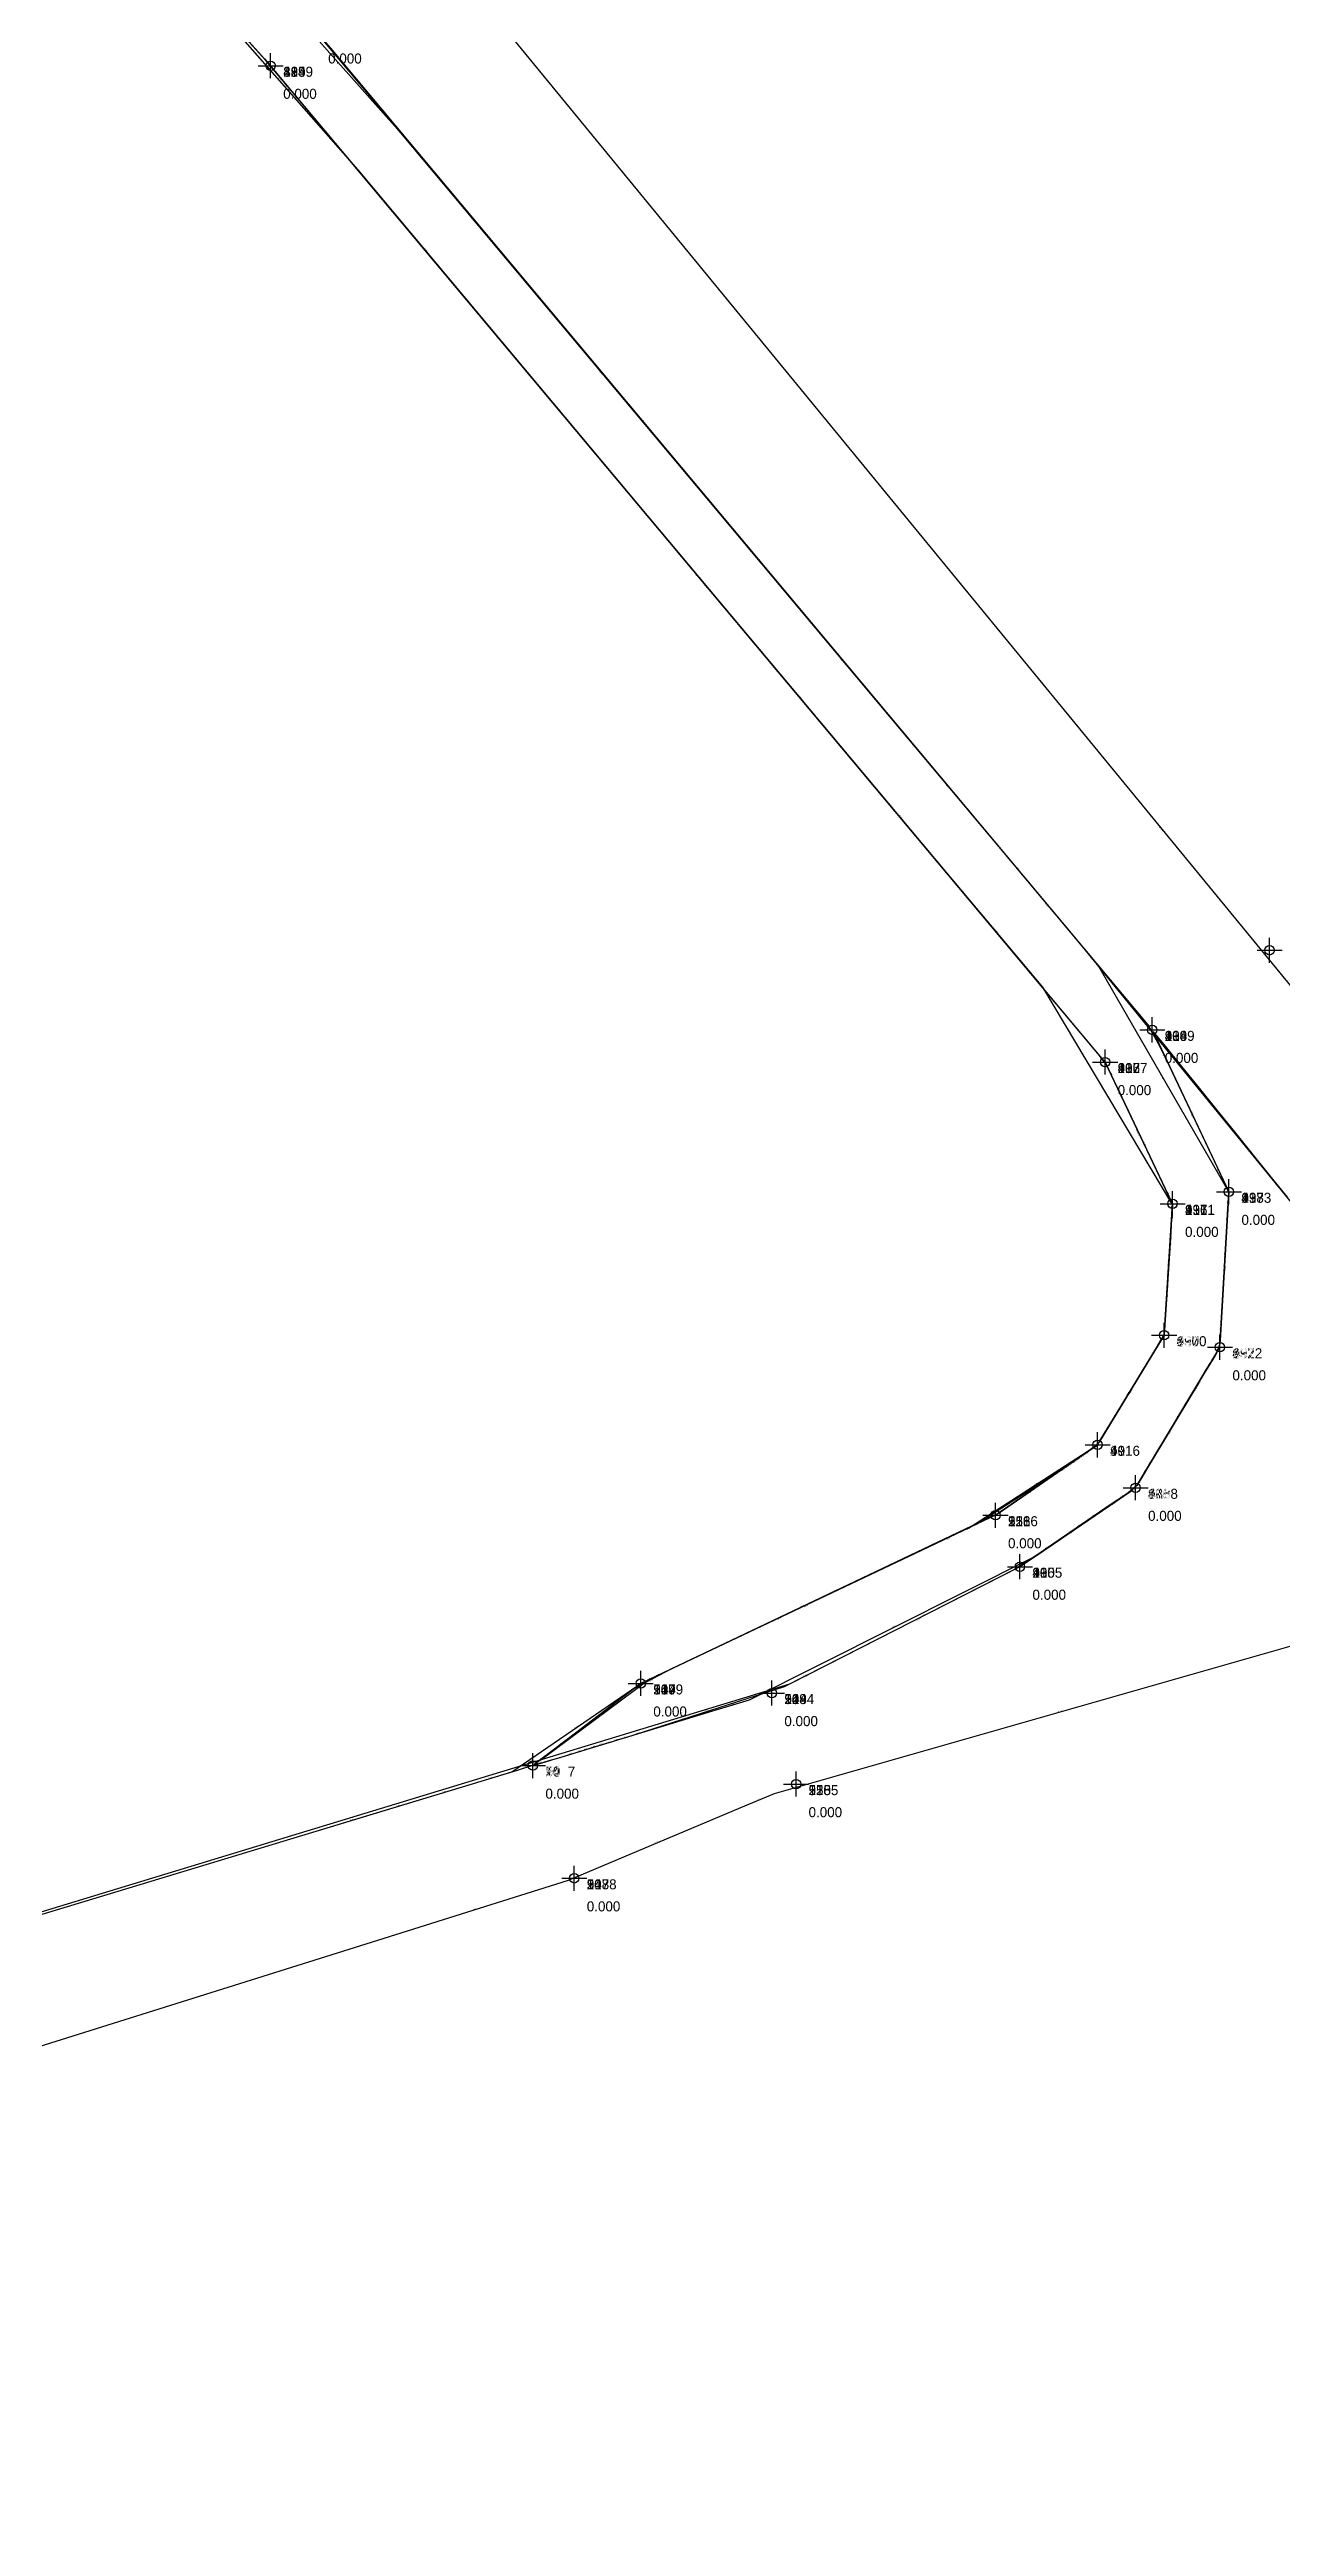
# Model space of a CAD drawing. Header units: metres. Extents: x 581016 to 32581287, y 5319908 to 5321142.
# Drawn here: x 582078.2 to 582176.6, y 5320311.9 to 5320509.6 of the extents above; entities that cross this region are included whole.
import ezdxf
from ezdxf.enums import TextEntityAlignment as Align

# ---------------------------------------------------------------- set-up
doc = ezdxf.new("R2010")
doc.units = ezdxf.units.M
doc.header["$PDMODE"] = 2
doc.header["$PDSIZE"] = 1
for name, color, linetype in [('EdgeLengths', 7, 'Continuous'), ('Flurstuecksgrenzedxf', 7, 'Continuous'), ('Grenzpunktdxf', 7, 'Continuous'), ('PointHeights', 7, 'Continuous'), ('PointNames', 7, 'Continuous'), ('UmringLandwAckerlanddxf', 7, 'Continuous'), ('UmringPStrassenverkehrdxf', 7, 'Continuous'), ('UmringspolygonWegdxf', 7, 'Continuous')]:
    doc.layers.add(name, color=color, linetype=linetype)

msp = doc.modelspace()

# ---------------------------------------------------------------- linework, layer by layer
at = {"layer": 'Flurstuecksgrenzedxf', "color": 178}
for points in [[(582277.44, 5320307.37), (582264.85, 5320326.22), (582262.14, 5320330.07), (582244.59, 5320354.14), (582221.24, 5320381.35), (582112.94, 5320513.27), (582106.28, 5320520.91), (582085.63, 5320542.46), (582081.5, 5320546.77), (582018.3, 5320605.03), (581995.8, 5320627.56), (581981.43, 5320644.83), (581909.57, 5320731.18)], [(582277.44, 5320307.37), (582264.85, 5320326.22), (582262.14, 5320330.07), (582244.59, 5320354.14), (582221.24, 5320381.35), (582112.94, 5320513.27), (582106.28, 5320520.91), (582085.63, 5320542.46), (582081.5, 5320546.77), (582018.3, 5320605.03), (581995.8, 5320627.56), (581981.43, 5320644.83), (581909.57, 5320731.18)], [(581904.67, 5320719.13), (581976.99, 5320633.09), (581991.45, 5320615.88), (582005.59, 5320601.49), (582008.39, 5320598.65), (582073.61, 5320538.46), (582075.39, 5320536.69), (582084.28, 5320527.85), (582086.42, 5320525.52), (582097.5, 5320513.32), (582100.64, 5320509.75), (582150.34, 5320450.35), (582160.28, 5320438.47), (582235.11, 5320346.76), (582237.93, 5320342.94), (582254.05, 5320321), (582271.38, 5320294.49)], [(581904.67, 5320719.13), (581976.99, 5320633.09), (581991.45, 5320615.88), (582005.59, 5320601.49), (582008.39, 5320598.65), (582073.61, 5320538.46), (582075.39, 5320536.69), (582084.28, 5320527.85), (582086.42, 5320525.52), (582097.5, 5320513.32), (582100.64, 5320509.75), (582150.34, 5320450.35), (582160.28, 5320438.47), (582235.11, 5320346.76), (582237.93, 5320342.94), (582254.05, 5320321), (582271.38, 5320294.49)], [(582093.14, 5320511.37), (582095.37, 5320508.89), (582142.15, 5320453.07), (582149.81, 5320443.92), (582157.47, 5320434.78), (582167.83, 5320417.37), (582167.8, 5320416.84), (582167.76, 5320416.3), (582167.73, 5320415.76), (582167.7, 5320415.23), (582167.66, 5320414.69), (582167.63, 5320414.16), (582167.59, 5320413.62), (582167.17, 5320407), (582161.98, 5320398.45), (582161.57, 5320398.05), (582161.11, 5320397.73), (582160.64, 5320397.41), (582160.17, 5320397.08), (582159.7, 5320396.76), (582159.23, 5320396.44), (582153.76, 5320392.67), (582149.56, 5320390.66), (582127.85, 5320380.36), (582124.83, 5320378.76), (582119.28, 5320374.54), (582119.02, 5320374.34), (582118.75, 5320374.14), (582118.49, 5320373.93), (582118.22, 5320373.73), (582117.96, 5320373.53), (582117.7, 5320373.33), (582117.43, 5320373.13), (582117.17, 5320372.93), (582116.9, 5320372.73), (582117.12, 5320372.74), (582117.71, 5320372.92), (582118.29, 5320373.1), (582118.87, 5320373.27), (582131.16, 5320377), (582134.08, 5320377.89), (582156.89, 5320389.36), (582158.31, 5320390.33), (582164.5, 5320394.55), (582164.99, 5320394.99), (582165.38, 5320395.63), (582165.76, 5320396.28), (582166.15, 5320396.92), (582166.54, 5320397.57), (582166.93, 5320398.21), (582170.75, 5320404.59), (582171.1, 5320405.17), (582171.44, 5320405.74), (582171.64, 5320406.34), (582171.67, 5320406.98), (582171.71, 5320407.61), (582171.75, 5320408.25), (582171.78, 5320408.88), (582172.19, 5320415.86), (582172.23, 5320416.49), (582172.26, 5320417.13), (582172.3, 5320417.76), (582172.34, 5320418.39), (582172.05, 5320419.05), (582171.74, 5320419.71), (582171.43, 5320420.38), (582167.6, 5320428.47), (582166.89, 5320429.96), (582165.89, 5320431.78), (582117.26, 5320489.89), (582107.02, 5320502.13), (582083.22, 5320528.91)], [(582093.14, 5320511.37), (582095.37, 5320508.89), (582142.15, 5320453.07), (582149.81, 5320443.92), (582157.47, 5320434.78), (582167.83, 5320417.37), (582167.8, 5320416.84), (582167.76, 5320416.3), (582167.73, 5320415.76), (582167.7, 5320415.23), (582167.66, 5320414.69), (582167.63, 5320414.16), (582167.59, 5320413.62), (582167.17, 5320407), (582161.98, 5320398.45), (582161.57, 5320398.05), (582161.11, 5320397.73), (582160.64, 5320397.41), (582160.17, 5320397.08), (582159.7, 5320396.76), (582159.23, 5320396.44), (582153.76, 5320392.67), (582149.56, 5320390.66), (582127.85, 5320380.36), (582124.83, 5320378.76), (582119.28, 5320374.54), (582119.02, 5320374.34), (582118.75, 5320374.14), (582118.49, 5320373.93), (582118.22, 5320373.73), (582117.96, 5320373.53), (582117.7, 5320373.33), (582117.43, 5320373.13), (582117.17, 5320372.93), (582116.9, 5320372.73), (582117.12, 5320372.74), (582117.71, 5320372.92), (582118.29, 5320373.1), (582118.87, 5320373.27), (582131.16, 5320377), (582134.08, 5320377.89), (582156.89, 5320389.36), (582158.31, 5320390.33), (582164.5, 5320394.55), (582164.99, 5320394.99), (582165.38, 5320395.63), (582165.76, 5320396.28), (582166.15, 5320396.92), (582166.54, 5320397.57), (582166.93, 5320398.21), (582170.75, 5320404.59), (582171.1, 5320405.17), (582171.44, 5320405.74), (582171.64, 5320406.34), (582171.67, 5320406.98), (582171.71, 5320407.61), (582171.75, 5320408.25), (582171.78, 5320408.88), (582172.19, 5320415.86), (582172.23, 5320416.49), (582172.26, 5320417.13), (582172.3, 5320417.76), (582172.34, 5320418.39), (582172.05, 5320419.05), (582171.74, 5320419.71), (582171.43, 5320420.38), (582167.6, 5320428.47), (582166.89, 5320429.96), (582165.89, 5320431.78), (582117.26, 5320489.89), (582107.02, 5320502.13), (582083.22, 5320528.91)], [(582020, 5320343.33), (582115.56, 5320372.27), (582116.87, 5320372.7), (582117.05, 5320372.84), (582117.23, 5320372.98), (582117.41, 5320373.11), (582126.03, 5320379.5), (582127.22, 5320380.07), (582154, 5320392.83), (582154.34, 5320393.07), (582161.86, 5320398.25), (582166.64, 5320406.13), (582166.72, 5320406.25), (582166.79, 5320406.38), (582166.87, 5320406.5), (582166.94, 5320406.62), (582167.02, 5320406.75), (582167.09, 5320406.87), (582167.17, 5320406.99), (582167.78, 5320416.59), (582167.79, 5320416.74), (582167.8, 5320416.88), (582167.81, 5320417.03), (582167.82, 5320417.18), (582167.83, 5320417.33), (582167.84, 5320417.47), (582167.77, 5320417.63), (582162.76, 5320428.19), (582162.59, 5320428.55), (582161.9, 5320429.47), (582097.93, 5320505.88), (582095.7, 5320508.53), (582081.53, 5320524.25)], [(582020, 5320343.33), (582115.56, 5320372.27), (582116.87, 5320372.7), (582117.05, 5320372.84), (582117.23, 5320372.98), (582117.41, 5320373.11), (582126.03, 5320379.5), (582127.22, 5320380.07), (582154, 5320392.83), (582154.34, 5320393.07), (582161.86, 5320398.25), (582166.64, 5320406.13), (582166.72, 5320406.25), (582166.79, 5320406.38), (582166.87, 5320406.5), (582166.94, 5320406.62), (582167.02, 5320406.75), (582167.09, 5320406.87), (582167.17, 5320406.99), (582167.78, 5320416.59), (582167.79, 5320416.74), (582167.8, 5320416.88), (582167.81, 5320417.03), (582167.82, 5320417.18), (582167.83, 5320417.33), (582167.84, 5320417.47), (582167.77, 5320417.63), (582162.76, 5320428.19), (582162.59, 5320428.55), (582161.9, 5320429.47), (582097.93, 5320505.88), (582095.7, 5320508.53), (582081.53, 5320524.25)], [(582177.01, 5320418.02), (582175.61, 5320419.76), (582174.2, 5320421.5), (582172.8, 5320423.24), (582171.39, 5320424.98), (582169.98, 5320426.72), (582168.58, 5320428.46), (582167.17, 5320430.2), (582166.28, 5320431.25), (582172.34, 5320418.45), (582171.65, 5320406.57), (582171.57, 5320405.96), (582171.23, 5320405.39), (582170.89, 5320404.83), (582170.55, 5320404.26), (582170.21, 5320403.7), (582169.88, 5320403.13), (582169.54, 5320402.57), (582165.76, 5320396.28), (582165.38, 5320395.64), (582165, 5320395.01), (582164.52, 5320394.57), (582164, 5320394.21), (582163.47, 5320393.85), (582162.95, 5320393.5), (582156.85, 5320389.33), (582155.22, 5320388.3), (582140.26, 5320380.67), (582137.27, 5320379.15), (582013.02, 5320341.29)], [(582177.01, 5320418.02), (582175.61, 5320419.76), (582174.2, 5320421.5), (582172.8, 5320423.24), (582171.39, 5320424.98), (582169.98, 5320426.72), (582168.58, 5320428.46), (582167.17, 5320430.2), (582166.28, 5320431.25), (582172.34, 5320418.45), (582171.65, 5320406.57), (582171.57, 5320405.96), (582171.23, 5320405.39), (582170.89, 5320404.83), (582170.55, 5320404.26), (582170.21, 5320403.7), (582169.88, 5320403.13), (582169.54, 5320402.57), (582165.76, 5320396.28), (582165.38, 5320395.64), (582165, 5320395.01), (582164.52, 5320394.57), (582164, 5320394.21), (582163.47, 5320393.85), (582162.95, 5320393.5), (582156.85, 5320389.33), (582155.22, 5320388.3), (582140.26, 5320380.67), (582137.27, 5320379.15), (582013.02, 5320341.29)], [(582028.21, 5320334.77), (582104.4, 5320358.71), (582119.64, 5320363.5), (582133.38, 5320369.29), (582136.06, 5320370.42), (582181.33, 5320383.34)], [(582028.21, 5320334.77), (582104.4, 5320358.71), (582119.64, 5320363.5), (582133.38, 5320369.29), (582136.06, 5320370.42), (582181.33, 5320383.34)]]:
    msp.add_lwpolyline(points, dxfattribs=at)
at = {"layer": 'Grenzpunktdxf', "color": 178}
for centre in [(582095.86, 5320508.35), (582095.86, 5320508.35), (582095.86, 5320508.35), (582095.86, 5320508.35), (582175.59, 5320437.73), (582175.59, 5320437.73), (582175.59, 5320437.73), (582175.59, 5320437.73), (582166.22, 5320431.38), (582166.22, 5320431.38), (582166.22, 5320431.38), (582166.22, 5320431.38), (582162.46, 5320428.81), (582162.46, 5320428.81), (582162.46, 5320428.81), (582162.46, 5320428.81), (582172.34, 5320418.45), (582172.34, 5320418.45), (582172.34, 5320418.45), (582172.34, 5320418.45), (582167.84, 5320417.49), (582167.84, 5320417.49), (582167.84, 5320417.49), (582167.84, 5320417.49), (582167.17, 5320407), (582167.17, 5320407), (582167.17, 5320407), (582167.17, 5320407), (582171.62, 5320406.04), (582171.62, 5320406.04), (582171.62, 5320406.04), (582171.62, 5320406.04), (582161.86, 5320398.25), (582161.86, 5320398.25), (582161.86, 5320398.25), (582161.86, 5320398.25), (582164.89, 5320394.82), (582164.89, 5320394.82), (582164.89, 5320394.82), (582164.89, 5320394.82), (582153.71, 5320392.63), (582153.71, 5320392.63), (582153.71, 5320392.63), (582153.71, 5320392.63), (582155.66, 5320388.52), (582155.66, 5320388.52), (582155.66, 5320388.52), (582155.66, 5320388.52), (582125.4, 5320379.2), (582125.4, 5320379.2), (582125.4, 5320379.2), (582125.4, 5320379.2), (582135.86, 5320378.43), (582135.86, 5320378.43), (582135.86, 5320378.43), (582135.86, 5320378.43), (582116.79, 5320372.64), (582116.79, 5320372.64), (582116.79, 5320372.64), (582116.79, 5320372.64), (582137.79, 5320371.16), (582137.79, 5320371.16), (582137.79, 5320371.16), (582137.79, 5320371.16), (582120.09, 5320363.64), (582120.09, 5320363.64), (582120.09, 5320363.64), (582120.09, 5320363.64)]:
    msp.add_circle(centre, 0.375, dxfattribs=at)
at = {"layer": 'Grenzpunktdxf', "linetype": 'Continuous'}
for p in [(582095.86, 5320508.35), (582095.86, 5320508.35), (582095.86, 5320508.35), (582095.86, 5320508.35), (582175.59, 5320437.73), (582175.59, 5320437.73), (582175.59, 5320437.73), (582175.59, 5320437.73), (582166.22, 5320431.38), (582166.22, 5320431.38), (582166.22, 5320431.38), (582166.22, 5320431.38), (582162.46, 5320428.81), (582162.46, 5320428.81), (582162.46, 5320428.81), (582162.46, 5320428.81), (582167.84, 5320417.49), (582167.84, 5320417.49), (582167.84, 5320417.49), (582167.84, 5320417.49), (582172.34, 5320418.45), (582172.34, 5320418.45), (582172.34, 5320418.45), (582172.34, 5320418.45), (582167.17, 5320407), (582167.17, 5320407), (582167.17, 5320407), (582167.17, 5320407), (582171.62, 5320406.04), (582171.62, 5320406.04), (582171.62, 5320406.04), (582171.62, 5320406.04), (582161.86, 5320398.25), (582161.86, 5320398.25), (582161.86, 5320398.25), (582161.86, 5320398.25), (582164.89, 5320394.82), (582164.89, 5320394.82), (582164.89, 5320394.82), (582164.89, 5320394.82), (582153.71, 5320392.63), (582153.71, 5320392.63), (582153.71, 5320392.63), (582153.71, 5320392.63), (582155.66, 5320388.52), (582155.66, 5320388.52), (582155.66, 5320388.52), (582155.66, 5320388.52), (582125.4, 5320379.2), (582125.4, 5320379.2), (582125.4, 5320379.2), (582125.4, 5320379.2), (582135.86, 5320378.43), (582135.86, 5320378.43), (582135.86, 5320378.43), (582135.86, 5320378.43), (582116.79, 5320372.64), (582116.79, 5320372.64), (582116.79, 5320372.64), (582116.79, 5320372.64), (582137.79, 5320371.16), (582137.79, 5320371.16), (582137.79, 5320371.16), (582137.79, 5320371.16), (582120.09, 5320363.64), (582120.09, 5320363.64), (582120.09, 5320363.64), (582120.09, 5320363.64)]:
    msp.add_point(p, dxfattribs=at)
at = {"layer": 'UmringLandwAckerlanddxf', "color": 178}
msp.add_lwpolyline([(582022.91, 5320344.21), (582100.36, 5320367.66), (582104.05, 5320368.78), (582107.74, 5320369.9), (582111.43, 5320371.02), (582115.11, 5320372.13), (582125.17, 5320379.03), (582126.72, 5320379.83), (582149.56, 5320390.66), (582151.63, 5320391.65), (582161.86, 5320398.25), (582166.66, 5320406.16), (582166.79, 5320406.38), (582166.92, 5320406.59), (582167.05, 5320406.81), (582167.17, 5320407.02), (582167.19, 5320407.28), (582167.2, 5320407.54), (582167.22, 5320407.79), (582167.84, 5320417.49), (582162.46, 5320428.81), (582098.97, 5320504.64), (582095.47, 5320508.78), (582080.64, 5320525.17)], dxfattribs=at)
msp.add_lwpolyline([(582022.91, 5320344.21), (582100.36, 5320367.66), (582104.05, 5320368.78), (582107.74, 5320369.9), (582111.43, 5320371.02), (582115.11, 5320372.13), (582125.17, 5320379.03), (582126.72, 5320379.83), (582149.56, 5320390.66), (582151.63, 5320391.65), (582161.86, 5320398.25), (582166.66, 5320406.16), (582166.79, 5320406.38), (582166.92, 5320406.59), (582167.05, 5320406.81), (582167.17, 5320407.02), (582167.19, 5320407.28), (582167.2, 5320407.54), (582167.22, 5320407.79), (582167.84, 5320417.49), (582162.46, 5320428.81), (582098.97, 5320504.64), (582095.47, 5320508.78), (582080.64, 5320525.17)], dxfattribs=at)
at = {"layer": 'UmringPStrassenverkehrdxf', "color": 178}
for points in [[(582277.44, 5320307.37), (582264.85, 5320326.22), (582262.14, 5320330.07), (582244.59, 5320354.14), (582221.24, 5320381.35), (582112.94, 5320513.27), (582106.28, 5320520.91), (582085.63, 5320542.46), (582081.5, 5320546.77), (582018.3, 5320605.03), (581995.8, 5320627.56), (581981.43, 5320644.83), (581909.57, 5320731.18)], [(582277.44, 5320307.37), (582264.85, 5320326.22), (582262.14, 5320330.07), (582244.59, 5320354.14), (582221.24, 5320381.35), (582112.94, 5320513.27), (582106.28, 5320520.91), (582085.63, 5320542.46), (582081.5, 5320546.77), (582018.3, 5320605.03), (581995.8, 5320627.56), (581981.43, 5320644.83), (581909.57, 5320731.18)], [(581904.67, 5320719.13), (581976.99, 5320633.09), (581991.45, 5320615.88), (582005.59, 5320601.49), (582008.39, 5320598.65), (582073.61, 5320538.46), (582075.39, 5320536.69), (582084.28, 5320527.85), (582086.42, 5320525.52), (582097.5, 5320513.32), (582100.64, 5320509.75), (582150.34, 5320450.35), (582160.28, 5320438.47), (582235.11, 5320346.76), (582237.93, 5320342.94), (582254.05, 5320321), (582271.38, 5320294.49)], [(581904.67, 5320719.13), (581976.99, 5320633.09), (581991.45, 5320615.88), (582005.59, 5320601.49), (582008.39, 5320598.65), (582073.61, 5320538.46), (582075.39, 5320536.69), (582084.28, 5320527.85), (582086.42, 5320525.52), (582097.5, 5320513.32), (582100.64, 5320509.75), (582150.34, 5320450.35), (582160.28, 5320438.47), (582235.11, 5320346.76), (582237.93, 5320342.94), (582254.05, 5320321), (582271.38, 5320294.49)], [(582177.01, 5320418.02), (582175.61, 5320419.76), (582174.2, 5320421.5), (582172.8, 5320423.24), (582171.39, 5320424.98), (582169.98, 5320426.72), (582168.58, 5320428.46), (582167.17, 5320430.2), (582166.28, 5320431.25), (582172.34, 5320418.45), (582171.65, 5320406.57), (582171.57, 5320405.96), (582171.23, 5320405.39), (582170.89, 5320404.83), (582170.55, 5320404.26), (582170.21, 5320403.7), (582169.88, 5320403.13), (582169.54, 5320402.57), (582165.76, 5320396.28), (582165.38, 5320395.64), (582165, 5320395.01), (582164.52, 5320394.57), (582164, 5320394.21), (582163.47, 5320393.85), (582162.95, 5320393.5), (582156.85, 5320389.33), (582155.22, 5320388.3), (582140.26, 5320380.67), (582137.27, 5320379.15), (582013.02, 5320341.29)], [(582177.01, 5320418.02), (582175.61, 5320419.76), (582174.2, 5320421.5), (582172.8, 5320423.24), (582171.39, 5320424.98), (582169.98, 5320426.72), (582168.58, 5320428.46), (582167.17, 5320430.2), (582166.28, 5320431.25), (582172.34, 5320418.45), (582171.65, 5320406.57), (582171.57, 5320405.96), (582171.23, 5320405.39), (582170.89, 5320404.83), (582170.55, 5320404.26), (582170.21, 5320403.7), (582169.88, 5320403.13), (582169.54, 5320402.57), (582165.76, 5320396.28), (582165.38, 5320395.64), (582165, 5320395.01), (582164.52, 5320394.57), (582164, 5320394.21), (582163.47, 5320393.85), (582162.95, 5320393.5), (582156.85, 5320389.33), (582155.22, 5320388.3), (582140.26, 5320380.67), (582137.27, 5320379.15), (582013.02, 5320341.29)], [(582028.21, 5320334.77), (582104.4, 5320358.71), (582119.64, 5320363.5), (582133.38, 5320369.29), (582136.06, 5320370.42), (582181.33, 5320383.34)], [(582028.21, 5320334.77), (582104.4, 5320358.71), (582119.64, 5320363.5), (582133.38, 5320369.29), (582136.06, 5320370.42), (582181.33, 5320383.34)]]:
    msp.add_lwpolyline(points, dxfattribs=at)
at = {"layer": 'UmringspolygonWegdxf', "color": 178}
msp.add_lwpolyline([(582081.27, 5320524.54), (582102.82, 5320500.04), (582113.32, 5320487.49), (582162.52, 5320428.68), (582163.16, 5320427.34), (582163.8, 5320426), (582167.26, 5320418.71), (582167.55, 5320418.11), (582167.83, 5320417.52), (582167.81, 5320416.96), (582167.77, 5320416.41), (582167.74, 5320415.86), (582167.7, 5320415.31), (582167.67, 5320414.75), (582167.17, 5320407), (582161.81, 5320398.22), (582161.33, 5320397.88), (582160.85, 5320397.55), (582160.37, 5320397.22), (582159.88, 5320396.89), (582159.4, 5320396.55), (582158.92, 5320396.22), (582152.26, 5320391.94), (582147.8, 5320389.82), (582125.4, 5320379.2), (582116.98, 5320372.78), (582116.98, 5320372.7), (582117.58, 5320372.88), (582118.18, 5320373.06), (582118.78, 5320373.24), (582119.38, 5320373.43), (582119.99, 5320373.61), (582120.59, 5320373.79), (582121.19, 5320373.98), (582121.79, 5320374.16), (582122.39, 5320374.34), (582122.99, 5320374.52), (582123.6, 5320374.71), (582124.2, 5320374.89), (582136.87, 5320378.95), (582140, 5320380.54), (582155.62, 5320388.5), (582157.1, 5320389.5), (582163.47, 5320393.85), (582164.01, 5320394.22), (582164.56, 5320394.59), (582165.05, 5320395.08), (582165.45, 5320395.75), (582165.84, 5320396.41), (582166.24, 5320397.07), (582170.18, 5320403.64), (582170.53, 5320404.23), (582170.89, 5320404.82), (582171.24, 5320405.41), (582171.6, 5320406), (582171.66, 5320406.65), (582171.69, 5320407.3), (582171.73, 5320407.95), (582172.34, 5320418.45), (582161.88, 5320436.57), (582153.98, 5320446.01), (582146.08, 5320455.45), (582098.69, 5320512.01)], dxfattribs=at)
msp.add_lwpolyline([(582081.27, 5320524.54), (582102.82, 5320500.04), (582113.32, 5320487.49), (582162.52, 5320428.68), (582163.16, 5320427.34), (582163.8, 5320426), (582167.26, 5320418.71), (582167.55, 5320418.11), (582167.83, 5320417.52), (582167.81, 5320416.96), (582167.77, 5320416.41), (582167.74, 5320415.86), (582167.7, 5320415.31), (582167.67, 5320414.75), (582167.17, 5320407), (582161.81, 5320398.22), (582161.33, 5320397.88), (582160.85, 5320397.55), (582160.37, 5320397.22), (582159.88, 5320396.89), (582159.4, 5320396.55), (582158.92, 5320396.22), (582152.26, 5320391.94), (582147.8, 5320389.82), (582125.4, 5320379.2), (582116.98, 5320372.78), (582116.98, 5320372.7), (582117.58, 5320372.88), (582118.18, 5320373.06), (582118.78, 5320373.24), (582119.38, 5320373.43), (582119.99, 5320373.61), (582120.59, 5320373.79), (582121.19, 5320373.98), (582121.79, 5320374.16), (582122.39, 5320374.34), (582122.99, 5320374.52), (582123.6, 5320374.71), (582124.2, 5320374.89), (582136.87, 5320378.95), (582140, 5320380.54), (582155.62, 5320388.5), (582157.1, 5320389.5), (582163.47, 5320393.85), (582164.01, 5320394.22), (582164.56, 5320394.59), (582165.05, 5320395.08), (582165.45, 5320395.75), (582165.84, 5320396.41), (582166.24, 5320397.07), (582170.18, 5320403.64), (582170.53, 5320404.23), (582170.89, 5320404.82), (582171.24, 5320405.41), (582171.6, 5320406), (582171.66, 5320406.65), (582171.69, 5320407.3), (582171.73, 5320407.95), (582172.34, 5320418.45), (582161.88, 5320436.57), (582153.98, 5320446.01), (582146.08, 5320455.45), (582098.69, 5320512.01)], dxfattribs=at)

# ---------------------------------------------------------------- texts
at = {"layer": 'EdgeLengths', "linetype": 'Continuous'}
for s, rotation, p in [('3,47', 130.0854, (582096.81, 5320507.19)), ('3,47', 130.0854, (582096.81, 5320507.19)), ('5,42', 130.1633, (582097.22, 5320506.7)), ('5,42', 130.1633, (582097.22, 5320506.7)), ('15,95', 129.9233, (582112.14, 5320496)), ('15,95', 129.9233, (582112.14, 5320496)), ('16,37', -50.0601, (582108.07, 5320493.76)), ('16,37', -50.0601, (582108.07, 5320493.76)), ('73,79', 129.9588, (582122.38, 5320483.72)), ('73,79', 129.9588, (582122.38, 5320483.72)), ('72,83', -50.0393, (582118.76, 5320480.97)), ('72,83', -50.0393, (582118.76, 5320480.97)), ('77,45', -50.0767, (582125.49, 5320480.04)), ('77,45', -50.0767, (582125.49, 5320480.04)), ('77,45', -50.0767, (582125.49, 5320480.04)), ('77,45', -50.0767, (582125.49, 5320480.04)), ('99,65', 129.9399, (582129.92, 5320467.66)), ('99,65', 129.9399, (582129.92, 5320467.66)), ('98,90', 129.9399, (582130.71, 5320466.71)), ('98,90', 129.9399, (582130.71, 5320466.71)), ('75,78', 129.9233, (582141.57, 5320460.83)), ('75,78', 129.9233, (582141.57, 5320460.83)), ('76,68', -50.0875, (582137.92, 5320458.08)), ('76,68', -50.0875, (582137.92, 5320458.08)), ('12,31', 129.9233, (582150.03, 5320450.72)), ('12,31', 129.9233, (582150.03, 5320450.72)), ('11,93', -50.0601, (582145.98, 5320448.49)), ('11,93', -50.0601, (582145.98, 5320448.49)), ('170,68', 129.3861, (582167.09, 5320447.3)), ('170,68', 129.3861, (582167.09, 5320447.3)), ('170,68', 129.3861, (582167.09, 5320447.3)), ('170,68', 129.3861, (582167.09, 5320447.3)), ('15,49', -50.0767, (582155.31, 5320444.4)), ('15,49', -50.0767, (582155.31, 5320444.4)), ('15,49', -50.0767, (582155.31, 5320444.4)), ('15,49', -50.0767, (582155.31, 5320444.4)), ('12,31', 129.9233, (582157.93, 5320441.28)), ('12,31', 129.9233, (582157.93, 5320441.28)), ('11,93', -50.0601, (582153.64, 5320439.34)), ('11,93', -50.0601, (582153.64, 5320439.34)), ('2,08', 118.9402, (582166.39, 5320430.86)), ('2,08', 118.9402, (582166.39, 5320430.86)), ('1,38', 130.3049, (582166.73, 5320430.72)), ('1,38', 130.3049, (582166.73, 5320430.72)), ('1,38', 130.3049, (582166.73, 5320430.72)), ('1,38', 130.3049, (582166.73, 5320430.72)), ('1,15', 126.2843, (582162.25, 5320429)), ('1,15', 126.2843, (582162.25, 5320429)), ('0,40', 115.4201, (582162.67, 5320428.36)), ('0,40', 115.4201, (582162.67, 5320428.36)), ('1,65', 115.329, (582167.25, 5320429.2)), ('1,65', 115.329, (582167.25, 5320429.2)), ('2,24', 128.9366, (582167.87, 5320429.32)), ('2,24', 128.9366, (582167.87, 5320429.32)), ('2,24', 128.9366, (582167.87, 5320429.32)), ('2,24', 128.9366, (582167.87, 5320429.32)), ('1,48', -64.5799, (582162.84, 5320428)), ('1,48', -64.5799, (582162.84, 5320428)), ('1,48', -64.5799, (582163.48, 5320426.66)), ('1,48', -64.5799, (582163.48, 5320426.66)), ('20,92', 120.0014, (582167.11, 5320427.5)), ('20,92', 120.0014, (582167.11, 5320427.5)), ('2,24', 128.9366, (582169.28, 5320427.58)), ('2,24', 128.9366, (582169.28, 5320427.58)), ('2,24', 128.9366, (582169.28, 5320427.58)), ('2,24', 128.9366, (582169.28, 5320427.58)), ('20,26', -59.2149, (582162.65, 5320426.06)), ('20,26', -59.2149, (582162.65, 5320426.06)), ('14,17', -64.671, (582169.31, 5320424.84)), ('14,17', -64.671, (582169.31, 5320424.84)), ('14,17', -64.671, (582169.31, 5320424.84)), ('14,17', -64.671, (582169.31, 5320424.84)), ('8,96', 115.329, (582169.51, 5320424.41)), ('8,96', 115.329, (582169.51, 5320424.41)), ('2,24', 128.9366, (582170.69, 5320425.84)), ('2,24', 128.9366, (582170.69, 5320425.84)), ('2,24', 128.9366, (582170.69, 5320425.84)), ('2,24', 128.9366, (582170.69, 5320425.84)), ('2,24', 128.9366, (582172.09, 5320424.1)), ('2,24', 128.9366, (582172.09, 5320424.1)), ('2,24', 128.9366, (582172.09, 5320424.1)), ('2,24', 128.9366, (582172.09, 5320424.1)), ('12,53', 115.4201, (582165.15, 5320423.14)), ('12,53', 115.4201, (582165.15, 5320423.14)), ('11,69', 115.4201, (582165.26, 5320422.9)), ('11,69', 115.4201, (582165.26, 5320422.9)), ('8,07', -64.5799, (582165.53, 5320422.34)), ('8,07', -64.5799, (582165.53, 5320422.34)), ('2,24', 128.9366, (582173.5, 5320422.36)), ('2,24', 128.9366, (582173.5, 5320422.36)), ('2,24', 128.9366, (582173.5, 5320422.36)), ('2,24', 128.9366, (582173.5, 5320422.36)), ('0,73', 115.329, (582171.59, 5320420.03)), ('0,73', 115.329, (582171.59, 5320420.03)), ('2,24', 128.9366, (582174.91, 5320420.62)), ('2,24', 128.9366, (582174.91, 5320420.62)), ('2,24', 128.9366, (582174.91, 5320420.62)), ('2,24', 128.9366, (582174.91, 5320420.62)), ('0,66', -64.5799, (582167.4, 5320418.4)), ('0,66', -64.5799, (582167.4, 5320418.4)), ('0,73', 115.329, (582171.9, 5320419.37)), ('0,73', 115.329, (582171.9, 5320419.37)), ('0,72', 113.2105, (582172.2, 5320418.71)), ('0,72', 113.2105, (582172.2, 5320418.71)), ('0,64', 86.6796, (582172.32, 5320418.07)), ('0,64', 86.6796, (582172.32, 5320418.07)), ('2,24', 128.9366, (582176.31, 5320418.88)), ('2,24', 128.9366, (582176.31, 5320418.88)), ('2,24', 128.9366, (582176.31, 5320418.88)), ('2,24', 128.9366, (582176.31, 5320418.88)), ('0,17', 112.8927, (582167.81, 5320417.54)), ('0,17', 112.8927, (582167.81, 5320417.54)), ('0,66', -64.5799, (582167.69, 5320417.8)), ('0,66', -64.5799, (582167.69, 5320417.8)), ('0,15', 86.3455, (582167.79, 5320416.65)), ('0,15', 86.3455, (582167.79, 5320416.65)), ('0,15', 86.3455, (582167.8, 5320416.8)), ('0,15', 86.3455, (582167.8, 5320416.8)), ('0,15', 86.3455, (582167.81, 5320416.95)), ('0,15', 86.3455, (582167.81, 5320416.95)), ('0,15', 86.3455, (582167.82, 5320417.24)), ('0,15', 86.3455, (582167.82, 5320417.24)), ('0,15', 86.3455, (582167.82, 5320417.1)), ('0,15', 86.3455, (582167.82, 5320417.1)), ('0,15', 86.3455, (582167.83, 5320417.39)), ('0,15', 86.3455, (582167.83, 5320417.39)), ('0,55', -93.6545, (582167.79, 5320416.68)), ('0,55', -93.6545, (582167.79, 5320416.68)), ('0,54', -93.6545, (582167.78, 5320416.56)), ('0,54', -93.6545, (582167.78, 5320416.56)), ('0,55', -92.2545, (582167.82, 5320417.23)), ('0,55', -92.2545, (582167.82, 5320417.23)), ('0,54', -93.6545, (582167.82, 5320417.1)), ('0,54', -93.6545, (582167.82, 5320417.1)), ('0,64', 86.6796, (582172.21, 5320416.16)), ('0,64', 86.6796, (582172.21, 5320416.16)), ('0,64', 86.6796, (582172.24, 5320416.8)), ('0,64', 86.6796, (582172.24, 5320416.8)), ('0,64', 86.6796, (582172.28, 5320417.43)), ('0,64', 86.6796, (582172.28, 5320417.43)), ('0,54', -93.6545, (582167.64, 5320414.41)), ('0,54', -93.6545, (582167.64, 5320414.41)), ('0,54', -93.6545, (582167.68, 5320414.95)), ('0,54', -93.6545, (582167.68, 5320414.95)), ('0,55', -93.6545, (582167.68, 5320415.02)), ('0,55', -93.6545, (582167.68, 5320415.02)), ('0,55', -93.6545, (582167.72, 5320415.57)), ('0,55', -93.6545, (582167.72, 5320415.57)), ('0,54', -93.6545, (582167.71, 5320415.49)), ('0,54', -93.6545, (582167.71, 5320415.49)), ('0,54', -93.6545, (582167.75, 5320416.02)), ('0,54', -93.6545, (582167.75, 5320416.02)), ('0,55', -93.6545, (582167.75, 5320416.12)), ('0,55', -93.6545, (582167.75, 5320416.12)), ('9,72', 86.3455, (582167.53, 5320412.63)), ('9,72', 86.3455, (582167.53, 5320412.63)), ('0,54', -93.6545, (582167.61, 5320413.88)), ('0,54', -93.6545, (582167.61, 5320413.88)), ('6,99', 86.6796, (582171.99, 5320412.36)), ('6,99', 86.6796, (582171.99, 5320412.36)), ('10,52', 86.6796, (582172.04, 5320413.19)), ('10,52', 86.6796, (582172.04, 5320413.19)), ('11,90', -93.3204, (582172, 5320412.5)), ('11,90', -93.3204, (582172, 5320412.5)), ('11,90', -93.3204, (582172, 5320412.5)), ('11,90', -93.3204, (582172, 5320412.5)), ('9,61', 86.3245, (582167.47, 5320411.78)), ('9,61', 86.3245, (582167.47, 5320411.78)), ('7,77', -93.6545, (582167.42, 5320410.87)), ('7,77', -93.6545, (582167.42, 5320410.87)), ('6,63', -93.6545, (582167.38, 5320410.3)), ('6,63', -93.6545, (582167.38, 5320410.3)), ('0,64', 86.6796, (582171.77, 5320408.55)), ('0,64', 86.6796, (582171.77, 5320408.55)), ('0,14', 58.7482, (582166.68, 5320406.18)), ('0,14', 58.7482, (582166.68, 5320406.18)), ('0,25', 58.7482, (582166.73, 5320406.26)), ('0,25', 58.7482, (582166.73, 5320406.26)), ('0,14', 58.7482, (582166.76, 5320406.31)), ('0,14', 58.7482, (582166.76, 5320406.31)), ('0,14', 58.7482, (582166.83, 5320406.43)), ('0,14', 58.7482, (582166.83, 5320406.43)), ('0,25', 58.7482, (582166.86, 5320406.47)), ('0,25', 58.7482, (582166.86, 5320406.47)), ('0,14', 58.7482, (582166.9, 5320406.55)), ('0,14', 58.7482, (582166.9, 5320406.55)), ('0,14', 58.7482, (582166.98, 5320406.68)), ('0,14', 58.7482, (582166.98, 5320406.68)), ('0,25', 58.7482, (582166.99, 5320406.69)), ('0,25', 58.7482, (582166.99, 5320406.69)), ('0,14', 58.7482, (582167.05, 5320406.8)), ('0,14', 58.7482, (582167.05, 5320406.8)), ('0,25', 61.2451, (582167.11, 5320406.9)), ('0,25', 61.2451, (582167.11, 5320406.9)), ('0,14', 58.7482, (582167.13, 5320406.92)), ('0,14', 58.7482, (582167.13, 5320406.92)), ('0,26', 86.3455, (582167.18, 5320407.14)), ('0,26', 86.3455, (582167.18, 5320407.14)), ('0,26', 86.3455, (582167.2, 5320407.4)), ('0,26', 86.3455, (582167.2, 5320407.4)), ('0,26', 86.3455, (582167.21, 5320407.65)), ('0,26', 86.3455, (582167.21, 5320407.65)), ('0,65', 84.701, (582171.63, 5320406.31)), ('0,65', 84.701, (582171.63, 5320406.31)), ('0,64', 86.6796, (582171.66, 5320406.65)), ('0,64', 86.6796, (582171.66, 5320406.65)), ('0,65', 86.6796, (582171.67, 5320406.96)), ('0,65', 86.6796, (582171.67, 5320406.96)), ('0,64', 86.6796, (582171.69, 5320407.28)), ('0,64', 86.6796, (582171.69, 5320407.28)), ('0,65', 86.6796, (582171.71, 5320407.62)), ('0,65', 86.6796, (582171.71, 5320407.62)), ('0,64', 86.6796, (582171.73, 5320407.92)), ('0,64', 86.6796, (582171.73, 5320407.92)), ('0,66', -120.9562, (582170.72, 5320404.53)), ('0,66', -120.9562, (582170.72, 5320404.53)), ('0,66', -120.9562, (582170.72, 5320404.53)), ('0,66', -120.9562, (582170.72, 5320404.53)), ('0,69', 59.0438, (582170.71, 5320404.51)), ('0,69', 59.0438, (582170.71, 5320404.51)), ('0,67', 59.0438, (582170.92, 5320404.87)), ('0,67', 59.0438, (582170.92, 5320404.87)), ('0,66', -120.9562, (582171.06, 5320405.1)), ('0,66', -120.9562, (582171.06, 5320405.1)), ('0,66', -120.9562, (582171.06, 5320405.1)), ('0,66', -120.9562, (582171.06, 5320405.1)), ('0,69', 59.0438, (582171.06, 5320405.1)), ('0,69', 59.0438, (582171.06, 5320405.1)), ('0,67', 59.0438, (582171.27, 5320405.44)), ('0,67', 59.0438, (582171.27, 5320405.44)), ('0,66', -120.9562, (582171.4, 5320405.66)), ('0,66', -120.9562, (582171.4, 5320405.66)), ('0,66', -120.9562, (582171.4, 5320405.66)), ('0,66', -120.9562, (582171.4, 5320405.66)), ('0,69', 59.0438, (582171.42, 5320405.69)), ('0,69', 59.0438, (582171.42, 5320405.69)), ('0,63', 71.8896, (582171.54, 5320406.03)), ('0,63', 71.8896, (582171.54, 5320406.03)), ('0,62', -97.468, (582171.61, 5320406.26)), ('0,62', -97.468, (582171.61, 5320406.26)), ('0,62', -97.468, (582171.61, 5320406.26)), ('0,62', -97.468, (582171.61, 5320406.26)), ('9,22', 58.7482, (582164.25, 5320402.18)), ('9,22', 58.7482, (582164.25, 5320402.18)), ('9,26', 58.7482, (582164.26, 5320402.2)), ('9,26', 58.7482, (582164.26, 5320402.2)), ('10,29', -121.3834, (582164.49, 5320402.6)), ('10,29', -121.3834, (582164.49, 5320402.6)), ('10,00', -121.2518, (582164.57, 5320402.71)), ('10,00', -121.2518, (582164.57, 5320402.71)), ('0,66', -120.9562, (582169.71, 5320402.84)), ('0,66', -120.9562, (582169.71, 5320402.84)), ('0,66', -120.9562, (582169.71, 5320402.84)), ('0,66', -120.9562, (582169.71, 5320402.84)), ('0,66', -120.9562, (582170.04, 5320403.4)), ('0,66', -120.9562, (582170.04, 5320403.4)), ('0,66', -120.9562, (582170.04, 5320403.4)), ('0,66', -120.9562, (582170.04, 5320403.4)), ('0,66', -120.9562, (582170.38, 5320403.97)), ('0,66', -120.9562, (582170.38, 5320403.97)), ('0,66', -120.9562, (582170.38, 5320403.97)), ('0,66', -120.9562, (582170.38, 5320403.97)), ('0,69', 59.0438, (582170.36, 5320403.92)), ('0,69', 59.0438, (582170.36, 5320403.92)), ('7,66', 59.0438, (582168.21, 5320400.35)), ('7,66', 59.0438, (582168.21, 5320400.35)), ('7,44', 59.0438, (582168.84, 5320401.39)), ('7,44', 59.0438, (582168.84, 5320401.39)), ('7,33', -120.9562, (582167.65, 5320399.41)), ('7,33', -120.9562, (582167.65, 5320399.41)), ('7,33', -120.9562, (582167.65, 5320399.41)), ('7,33', -120.9562, (582167.65, 5320399.41)), ('0,57', -145.411, (582159.47, 5320396.59)), ('0,57', -145.411, (582159.47, 5320396.59)), ('0,59', -145.411, (582159.64, 5320396.71)), ('0,59', -145.411, (582159.64, 5320396.71)), ('0,57', -145.411, (582159.93, 5320396.91)), ('0,57', -145.411, (582159.93, 5320396.91)), ('0,59', -145.411, (582160.12, 5320397.04)), ('0,59', -145.411, (582160.12, 5320397.04)), ('0,57', -145.411, (582160.4, 5320397.24)), ('0,57', -145.411, (582160.4, 5320397.24)), ('0,59', -145.411, (582160.61, 5320397.38)), ('0,59', -145.411, (582160.61, 5320397.38)), ('0,57', -145.411, (582160.87, 5320397.56)), ('0,57', -145.411, (582160.87, 5320397.56)), ('0,59', -145.411, (582161.09, 5320397.71)), ('0,59', -145.411, (582161.09, 5320397.71)), ('0,57', -145.411, (582161.34, 5320397.88)), ('0,57', -145.411, (582161.34, 5320397.88)), ('0,59', -145.411, (582161.57, 5320398.04)), ('0,59', -145.411, (582161.57, 5320398.04)), ('0,56', -135.8002, (582161.78, 5320398.24)), ('0,56', -135.8002, (582161.78, 5320398.24)), ('0,75', 59.0438, (582165.96, 5320396.59)), ('0,75', 59.0438, (582165.96, 5320396.59)), ('0,77', 59.0438, (582166.04, 5320396.73)), ('0,77', 59.0438, (582166.04, 5320396.73)), ('0,75', 59.0438, (582166.35, 5320397.24)), ('0,75', 59.0438, (582166.35, 5320397.24)), ('0,75', 59.0438, (582166.73, 5320397.88)), ('0,75', 59.0438, (582166.73, 5320397.88)), ('6,64', -145.411, (582156.5, 5320394.54)), ('6,64', -145.411, (582156.5, 5320394.54)), ('12,17', 32.8578, (582156.75, 5320394.94)), ('12,17', 32.8578, (582156.75, 5320394.94)), ('9,13', 34.589, (582158.1, 5320395.65)), ('9,13', 34.589, (582158.1, 5320395.65)), ('0,59', -145.411, (582159.16, 5320396.38)), ('0,59', -145.411, (582159.16, 5320396.38)), ('0,66', 34.3158, (582164.29, 5320394.4)), ('0,66', 34.3158, (582164.29, 5320394.4)), ('0,65', -137.6356, (582164.76, 5320394.78)), ('0,65', -137.6356, (582164.76, 5320394.78)), ('0,65', -137.6356, (582164.76, 5320394.78)), ('0,65', -137.6356, (582164.76, 5320394.78)), ('0,66', 41.4792, (582164.74, 5320394.76)), ('0,66', 41.4792, (582164.74, 5320394.76)), ('0,69', 44.9868, (582164.8, 5320394.83)), ('0,69', 44.9868, (582164.8, 5320394.83)), ('0,74', -120.9562, (582165.19, 5320395.31)), ('0,74', -120.9562, (582165.19, 5320395.31)), ('0,74', -120.9562, (582165.19, 5320395.31)), ('0,74', -120.9562, (582165.19, 5320395.31)), ('0,75', 59.0438, (582165.18, 5320395.3)), ('0,75', 59.0438, (582165.18, 5320395.3)), ('0,77', 59.0438, (582165.25, 5320395.4)), ('0,77', 59.0438, (582165.25, 5320395.4)), ('0,74', -120.9562, (582165.57, 5320395.95)), ('0,74', -120.9562, (582165.57, 5320395.95)), ('0,74', -120.9562, (582165.57, 5320395.95)), ('0,74', -120.9562, (582165.57, 5320395.95)), ('0,75', 59.0438, (582165.57, 5320395.95)), ('0,75', 59.0438, (582165.57, 5320395.95)), ('0,77', 59.0438, (582165.64, 5320396.07)), ('0,77', 59.0438, (582165.64, 5320396.07)), ('0,42', 34.589, (582154.17, 5320392.94)), ('0,42', 34.589, (582154.17, 5320392.94)), ('7,91', -147.2674, (582155.59, 5320394.07)), ('7,91', -147.2674, (582155.59, 5320394.07)), ('7,50', 34.3158, (582161.4, 5320392.43)), ('7,50', 34.3158, (582161.4, 5320392.43)), ('0,63', -145.6842, (582163.21, 5320393.67)), ('0,63', -145.6842, (582163.21, 5320393.67)), ('0,63', -145.6842, (582163.21, 5320393.67)), ('0,63', -145.6842, (582163.21, 5320393.67)), ('0,63', -145.6842, (582163.74, 5320394.02)), ('0,63', -145.6842, (582163.74, 5320394.02)), ('0,63', -145.6842, (582163.74, 5320394.02)), ('0,63', -145.6842, (582163.74, 5320394.02)), ('0,66', 34.3158, (582163.74, 5320394.03)), ('0,66', 34.3158, (582163.74, 5320394.03)), ('0,63', -145.6842, (582164.26, 5320394.38)), ('0,63', -145.6842, (582164.26, 5320394.38)), ('0,63', -145.6842, (582164.26, 5320394.38)), ('0,63', -145.6842, (582164.26, 5320394.38)), ('4,94', -154.6208, (582150.03, 5320390.87)), ('4,94', -154.6208, (582150.03, 5320390.87)), ('2,30', 25.3792, (582150.6, 5320391.14)), ('2,30', 25.3792, (582150.6, 5320391.14)), ('4,66', -154.4909, (582151.66, 5320391.65)), ('4,66', -154.4909, (582151.66, 5320391.65)), ('7,39', -145.6842, (582159.9, 5320391.4)), ('7,39', -145.6842, (582159.9, 5320391.4)), ('7,39', -145.6842, (582159.9, 5320391.4)), ('7,39', -145.6842, (582159.9, 5320391.4)), ('7,71', 34.3158, (582160.28, 5320391.66)), ('7,71', 34.3158, (582160.28, 5320391.66)), ('1,93', -147.5494, (582156.03, 5320388.8)), ('1,93', -147.5494, (582156.03, 5320388.8)), ('1,93', -147.5494, (582156.03, 5320388.8)), ('1,93', -147.5494, (582156.03, 5320388.8)), ('1,79', 34.1143, (582156.36, 5320388.99)), ('1,79', 34.1143, (582156.36, 5320388.99)), ('1,71', 34.3158, (582157.6, 5320389.83)), ('1,71', 34.3158, (582157.6, 5320389.83)), ('29,66', 25.488, (582140.61, 5320386.44)), ('29,66', 25.488, (582140.61, 5320386.44)), ('25,28', 25.3792, (582138.14, 5320385.23)), ('25,28', 25.3792, (582138.14, 5320385.23)), ('24,02', -154.6208, (582138.71, 5320385.5)), ('24,02', -154.6208, (582138.71, 5320385.5)), ('17,53', 27.0032, (582147.81, 5320384.51)), ('17,53', 27.0032, (582147.81, 5320384.51)), ('24,79', -154.6208, (582136.6, 5320384.5)), ('24,79', -154.6208, (582136.6, 5320384.5)), ('25,53', 26.6958, (582145.49, 5320383.61)), ('25,53', 26.6958, (582145.49, 5320383.61)), ('16,79', -152.9968, (582147.74, 5320384.47)), ('16,79', -152.9968, (582147.74, 5320384.47)), ('16,79', -152.9968, (582147.74, 5320384.47)), ('16,79', -152.9968, (582147.74, 5320384.47)), ('1,75', 27.3371, (582125.95, 5320379.42)), ('1,75', 27.3371, (582125.95, 5320379.42)), ('3,42', -152.1256, (582126.34, 5320379.55)), ('3,42', -152.1256, (582126.34, 5320379.55)), ('1,32', 25.3792, (582126.63, 5320379.77)), ('1,32', 25.3792, (582126.63, 5320379.77)), ('3,51', 27.0032, (582138.43, 5320379.73)), ('3,51', 27.0032, (582138.43, 5320379.73)), ('3,36', -152.9968, (582138.76, 5320379.9)), ('3,36', -152.9968, (582138.76, 5320379.9)), ('3,36', -152.9968, (582138.76, 5320379.9)), ('3,36', -152.9968, (582138.76, 5320379.9)), ('13,31', 17.748, (582130.53, 5320376.91)), ('13,31', 17.748, (582130.53, 5320376.91)), ('3,06', 16.8892, (582132.62, 5320377.44)), ('3,06', 16.8892, (582132.62, 5320377.44)), ('47,08', 15.9192, (582158.7, 5320376.87)), ('47,08', 15.9192, (582158.7, 5320376.87)), ('47,08', 15.9192, (582158.7, 5320376.87)), ('47,08', 15.9192, (582158.7, 5320376.87)), ('12,19', 34.4257, (582120.14, 5320375.57)), ('12,19', 34.4257, (582120.14, 5320375.57)), ('10,59', -142.6961, (582121.19, 5320375.98)), ('10,59', -142.6961, (582121.19, 5320375.98)), ('10,72', 36.5353, (582121.72, 5320376.3)), ('10,72', 36.5353, (582121.72, 5320376.3)), ('6,97', -142.6961, (582122.05, 5320376.64)), ('6,97', -142.6961, (582122.05, 5320376.64)), ('0,63', 16.8892, (582123.29, 5320374.61)), ('0,63', 16.8892, (582123.29, 5320374.61)), ('0,63', 16.8892, (582123.9, 5320374.79)), ('0,63', 16.8892, (582123.9, 5320374.79)), ('12,83', 16.8892, (582125.02, 5320375.13)), ('12,83', 16.8892, (582125.02, 5320375.13)), ('0,33', -142.6961, (582117.04, 5320372.82)), ('0,33', -142.6961, (582117.04, 5320372.82)), ('0,23', 37.3039, (582116.96, 5320372.76)), ('0,23', 37.3039, (582116.96, 5320372.76)), ('0,22', 3.42, (582117.01, 5320372.72)), ('0,22', 3.42, (582117.01, 5320372.72)), ('0,23', 37.3039, (582117.14, 5320372.9)), ('0,23', 37.3039, (582117.14, 5320372.9)), ('0,33', -142.6961, (582117.3, 5320373.02)), ('0,33', -142.6961, (582117.3, 5320373.02)), ('0,63', 16.8892, (582117.28, 5320372.78)), ('0,63', 16.8892, (582117.28, 5320372.78)), ('0,23', 37.3039, (582117.32, 5320373.03)), ('0,23', 37.3039, (582117.32, 5320373.03)), ('0,33', -142.6961, (582117.56, 5320373.22)), ('0,33', -142.6961, (582117.56, 5320373.22)), ('0,61', 16.8892, (582117.41, 5320372.82)), ('0,61', 16.8892, (582117.41, 5320372.82)), ('0,33', -142.6961, (582117.83, 5320373.42)), ('0,33', -142.6961, (582117.83, 5320373.42)), ('0,63', 16.8892, (582117.88, 5320372.96)), ('0,63', 16.8892, (582117.88, 5320372.96)), ('0,33', -142.6961, (582118.09, 5320373.62)), ('0,33', -142.6961, (582118.09, 5320373.62)), ('0,61', 16.8892, (582118, 5320373)), ('0,61', 16.8892, (582118, 5320373)), ('0,33', -142.6961, (582118.36, 5320373.82)), ('0,33', -142.6961, (582118.36, 5320373.82)), ('0,33', -142.6961, (582118.62, 5320374.03)), ('0,33', -142.6961, (582118.62, 5320374.03)), ('0,63', 16.8892, (582118.48, 5320373.14)), ('0,63', 16.8892, (582118.48, 5320373.14)), ('0,61', 16.8892, (582118.58, 5320373.17)), ('0,61', 16.8892, (582118.58, 5320373.17)), ('0,33', -142.6961, (582118.89, 5320374.23)), ('0,33', -142.6961, (582118.89, 5320374.23)), ('0,33', -142.6961, (582119.15, 5320374.43)), ('0,33', -142.6961, (582119.15, 5320374.43)), ('0,63', 16.8892, (582119.08, 5320373.33)), ('0,63', 16.8892, (582119.08, 5320373.33)), ('0,63', 16.8892, (582119.68, 5320373.51)), ('0,63', 16.8892, (582119.68, 5320373.51)), ('0,63', 16.8892, (582120.29, 5320373.69)), ('0,63', 16.8892, (582120.29, 5320373.69)), ('0,63', 16.8892, (582120.89, 5320373.87)), ('0,63', 16.8892, (582120.89, 5320373.87)), ('0,63', 16.8892, (582121.49, 5320374.06)), ('0,63', 16.8892, (582121.49, 5320374.06)), ('0,63', 16.8892, (582122.09, 5320374.24)), ('0,63', 16.8892, (582122.09, 5320374.24)), ('0,63', 16.8892, (582122.69, 5320374.42)), ('0,63', 16.8892, (582122.69, 5320374.42)), ('3,85', 16.847, (582113.27, 5320371.56)), ('3,85', 16.847, (582113.27, 5320371.56)), ('1,38', 18.2483, (582116.21, 5320372.47)), ('1,38', 18.2483, (582116.21, 5320372.47)), ('0,09', -90.6938, (582116.98, 5320372.73)), ('0,09', -90.6938, (582116.98, 5320372.73)), ('3,85', 16.847, (582105.89, 5320369.33)), ('3,85', 16.847, (582105.89, 5320369.33)), ('3,85', 16.847, (582109.58, 5320370.45)), ('3,85', 16.847, (582109.58, 5320370.45)), ('2,91', 23.0186, (582134.72, 5320369.85)), ('2,91', 23.0186, (582134.72, 5320369.85)), ('2,91', 23.0186, (582134.72, 5320369.85)), ('2,91', 23.0186, (582134.72, 5320369.85)), ('3,85', 16.847, (582102.2, 5320368.21)), ('3,85', 16.847, (582102.2, 5320368.21)), ('14,91', 22.8434, (582126.51, 5320366.38)), ('14,91', 22.8434, (582126.51, 5320366.38)), ('14,91', 22.8434, (582126.51, 5320366.38)), ('14,91', 22.8434, (582126.51, 5320366.38)), ('15,97', 17.4459, (582112.02, 5320361.09)), ('15,97', 17.4459, (582112.02, 5320361.09)), ('15,97', 17.4459, (582112.02, 5320361.09)), ('15,97', 17.4459, (582112.02, 5320361.09))]:
    msp.add_text(s, height=0.1, rotation=rotation, dxfattribs=at).set_placement(p)
at = {"layer": 'PointHeights', "linetype": 'Continuous'}
for p in [(582100.45, 5320509.33), (582100.45, 5320509.33), (582100.45, 5320509.33), (582100.45, 5320509.33), (582096.86, 5320506.51), (582096.86, 5320506.51), (582096.86, 5320506.51), (582096.86, 5320506.51), (582167.22, 5320429.54), (582167.22, 5320429.54), (582167.22, 5320429.54), (582167.22, 5320429.54), (582163.46, 5320426.97), (582163.46, 5320426.97), (582163.46, 5320426.97), (582163.46, 5320426.97), (582173.34, 5320416.61), (582173.34, 5320416.61), (582173.34, 5320416.61), (582173.34, 5320416.61), (582168.84, 5320415.65), (582168.84, 5320415.65), (582168.84, 5320415.65), (582168.84, 5320415.65), (582168.17, 5320405.16), (582168.17, 5320405.16), (582168.17, 5320405.16), (582168.17, 5320405.16), (582172.62, 5320404.2), (582172.62, 5320404.2), (582172.62, 5320404.2), (582172.62, 5320404.2), (582162.86, 5320396.41), (582162.86, 5320396.41), (582162.86, 5320396.41), (582162.86, 5320396.41), (582165.89, 5320392.98), (582165.89, 5320392.98), (582165.89, 5320392.98), (582165.89, 5320392.98), (582154.71, 5320390.79), (582154.71, 5320390.79), (582154.71, 5320390.79), (582154.71, 5320390.79), (582156.66, 5320386.68), (582156.66, 5320386.68), (582156.66, 5320386.68), (582156.66, 5320386.68), (582126.4, 5320377.36), (582126.4, 5320377.36), (582126.4, 5320377.36), (582126.4, 5320377.36), (582136.86, 5320376.59), (582136.86, 5320376.59), (582136.86, 5320376.59), (582136.86, 5320376.59), (582117.79, 5320370.8), (582117.79, 5320370.8), (582117.79, 5320370.8), (582117.79, 5320370.8), (582138.79, 5320369.32), (582138.79, 5320369.32), (582138.79, 5320369.32), (582138.79, 5320369.32), (582121.09, 5320361.8), (582121.09, 5320361.8), (582121.09, 5320361.8), (582121.09, 5320361.8)]:
    msp.add_text('0.000', height=0.8, dxfattribs=at).set_placement(p, align=Align.TOP_LEFT)
at = {"layer": 'PointNames', "linetype": 'Continuous'}
for s, p in [('484', (582096.86, 5320508.27)), ('224', (582096.86, 5320508.27)), ('899', (582096.86, 5320508.27)), ('1159', (582096.86, 5320508.27)), ('494', (582167.22, 5320431.3)), ('234', (582167.22, 5320431.3)), ('909', (582167.22, 5320431.3)), ('1169', (582167.22, 5320431.3)), ('492', (582163.46, 5320428.73)), ('232', (582163.46, 5320428.73)), ('907', (582163.46, 5320428.73)), ('1167', (582163.46, 5320428.73)), ('498', (582173.34, 5320418.37)), ('238', (582173.34, 5320418.37)), ('913', (582173.34, 5320418.37)), ('1173', (582173.34, 5320418.37)), ('496', (582168.84, 5320417.41)), ('236', (582168.84, 5320417.41)), ('911', (582168.84, 5320417.41)), ('1171', (582168.84, 5320417.41)), ('495', (582168.17, 5320406.92)), ('235', (582168.17, 5320406.92)), ('910', (582168.17, 5320406.92)), ('1170', (582168.17, 5320406.92)), ('497', (582172.62, 5320405.96)), ('237', (582172.62, 5320405.96)), ('912', (582172.62, 5320405.96)), ('1172', (582172.62, 5320405.96)), ('491', (582162.86, 5320398.17)), ('231', (582162.86, 5320398.17)), ('906', (582162.86, 5320398.17)), ('1166', (582162.86, 5320398.17)), ('493', (582165.89, 5320394.74)), ('233', (582165.89, 5320394.74)), ('908', (582165.89, 5320394.74)), ('1168', (582165.89, 5320394.74)), ('511', (582154.71, 5320392.55)), ('251', (582154.71, 5320392.55)), ('926', (582154.71, 5320392.55)), ('1186', (582154.71, 5320392.55)), ('490', (582156.66, 5320388.44)), ('230', (582156.66, 5320388.44)), ('905', (582156.66, 5320388.44)), ('1165', (582156.66, 5320388.44)), ('504', (582126.4, 5320379.12)), ('244', (582126.4, 5320379.12)), ('919', (582126.4, 5320379.12)), ('1179', (582126.4, 5320379.12)), ('509', (582136.86, 5320378.35)), ('249', (582136.86, 5320378.35)), ('924', (582136.86, 5320378.35)), ('1184', (582136.86, 5320378.35)), ('502', (582117.79, 5320372.56)), ('242', (582117.79, 5320372.56)), ('917', (582117.79, 5320372.56)), ('1177', (582117.79, 5320372.56)), ('510', (582138.79, 5320371.08)), ('250', (582138.79, 5320371.08)), ('925', (582138.79, 5320371.08)), ('1185', (582138.79, 5320371.08)), ('503', (582121.09, 5320363.56)), ('243', (582121.09, 5320363.56)), ('918', (582121.09, 5320363.56)), ('1178', (582121.09, 5320363.56))]:
    msp.add_text(s, height=0.8, dxfattribs=at).set_placement(p, align=Align.TOP_LEFT)

doc.saveas('drawing.dxf')
